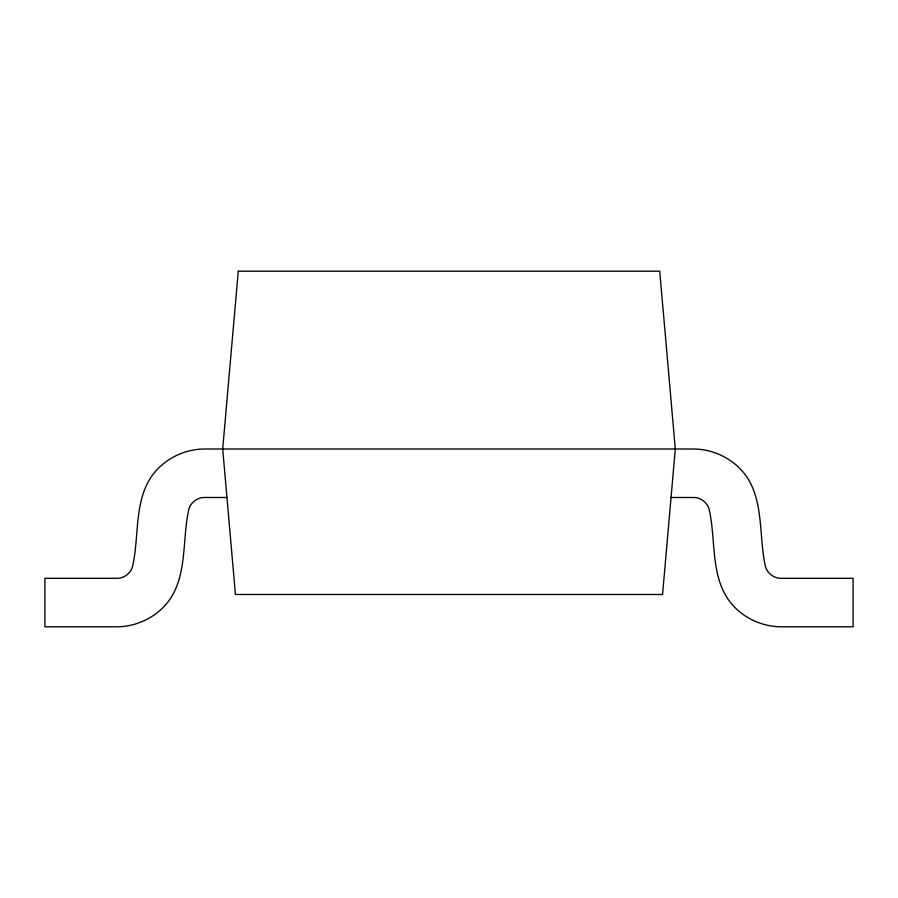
<?xml version="1.0" encoding="UTF-8"?>
<svg xmlns="http://www.w3.org/2000/svg" width="898" height="898" viewBox="0 0 898 898"><rect width="100%" height="100%" fill="white"/><g stroke="black" fill="none" stroke-linecap="round" stroke-linejoin="round"><path stroke-width="1.35" d="M226.947 497.492L204.385 497.492C196.46 497.38 189.209 503.8 188.344 511.692C181.778 543.2 188.109 581.792 163.604 606.969C151.448 619.429 134.408 626.681 117.009 626.804L44.9 626.804L44.9 578.312L117.009 578.312C124.934 578.424 132.197 572.004 133.05 564.112C139.628 532.604 133.286 494.012 157.79 468.835C169.947 456.375 186.986 449.123 204.385 449L693.615 449C711.014 449.123 728.054 456.386 740.21 468.835C764.714 494.012 758.383 532.604 764.95 564.112C765.803 572.004 773.066 578.413 780.991 578.312L853.1 578.312L853.1 626.804L780.991 626.804C763.592 626.681 746.552 619.429 734.396 606.969C709.891 581.792 716.234 543.2 709.656 511.692C708.791 503.8 701.54 497.38 693.615 497.492L671.053 497.492M238.262 271.196L222.704 449L235.433 594.476L662.567 594.476L675.296 449L659.738 271.196L238.262 271.196"/></g></svg>
